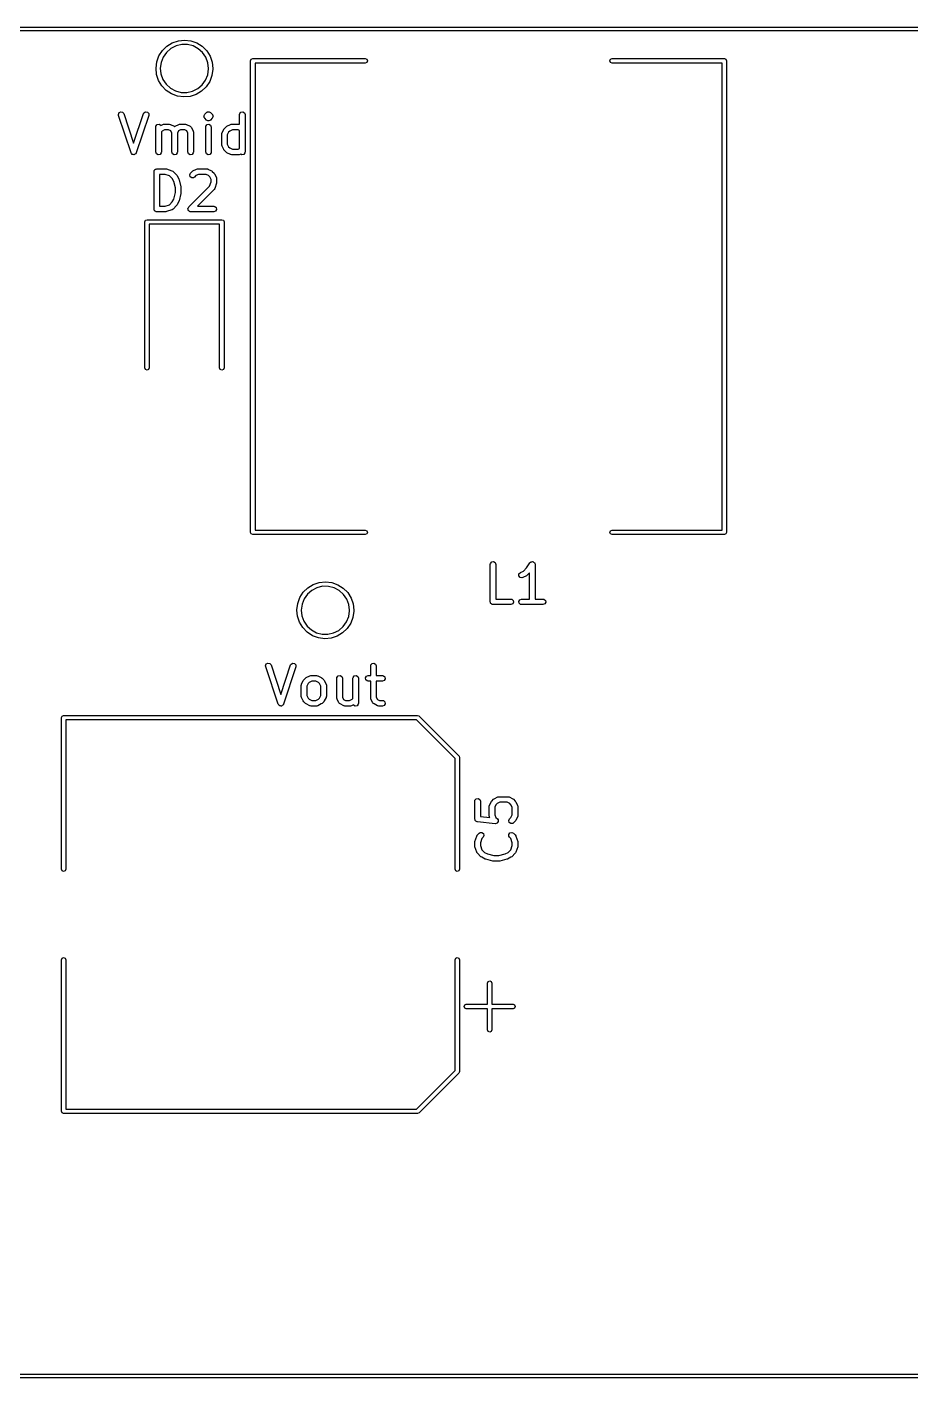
# Model space of a CAD drawing. Extents: x 58.1 to 150, y -119.5 to -80.4.
# Drawn here: x 102.73 to 126.35, y -118.05 to -81.95 of the extents above; entities that cross this region are included whole.
import ezdxf

# ---------------------------------------------------------------- set-up
doc = ezdxf.new("R2010")
doc.units = 0
doc.layers.add('BLACK', color=7, linetype='CONTINUOUS')

msp = doc.modelspace()

# ---------------------------------------------------------------- linework, layer by layer
at = {"layer": 'BLACK', "linetype": 'CONTINUOUS'}
for p, q in [((60, -81.95), (149, -81.95)), ((149, -82.05), (60, -82.05)), ((106.771, -82.3157), (106.939, -82.298)), ((106.939, -82.298), (107.108, -82.3181)), ((106.253, -82.7201), (106.345, -82.5777)), ((106.345, -82.5777), (106.466, -82.4591)), ((106.455, -82.6266), (106.366, -82.7533)), ((106.572, -82.5248), (106.455, -82.6266)), ((106.466, -82.4591), (106.61, -82.3703)), ((106.709, -82.4537), (106.572, -82.5248)), ((106.61, -82.3703), (106.771, -82.3157)), ((106.86, -82.4176), (106.709, -82.4537)), ((107.015, -82.4184), (106.86, -82.4176)), ((107.165, -82.4561), (107.015, -82.4184)), ((107.108, -82.3181), (107.267, -82.3749)), ((107.302, -82.5286), (107.165, -82.4561)), ((107.267, -82.3749), (107.41, -82.4657)), ((107.418, -82.6317), (107.302, -82.5286)), ((107.41, -82.4657), (107.53, -82.5859)), ((107.505, -82.7593), (107.418, -82.6317)), ((107.53, -82.5859), (107.619, -82.7296)), ((106.174, -83.0474), (106.195, -82.8793)), ((106.195, -82.8793), (106.253, -82.7201)), ((106.31, -82.8977), (106.289, -83.0512)), ((106.366, -82.7533), (106.31, -82.8977)), ((107.56, -82.9042), (107.505, -82.7593)), ((107.579, -83.058), (107.56, -82.9042)), ((107.619, -82.7296), (107.675, -82.8896)), ((107.675, -82.8896), (107.694, -83.058)), ((108.702, -82.854), (108.72, -82.8116)), ((108.702, -95.454), (108.702, -82.854)), ((108.72, -82.8116), (108.762, -82.794)), ((108.762, -82.794), (111.762, -82.794)), ((111.762, -82.914), (108.822, -82.914)), ((108.822, -82.914), (108.822, -95.394)), ((111.762, -82.794), (111.804, -82.8116)), ((111.804, -82.8964), (111.762, -82.914)), ((111.804, -82.8116), (111.822, -82.854)), ((111.822, -82.854), (111.804, -82.8964)), ((118.302, -82.854), (118.32, -82.8116)), ((118.32, -82.8964), (118.302, -82.854)), ((118.32, -82.8116), (118.362, -82.794)), ((118.362, -82.914), (118.32, -82.8964)), ((118.362, -82.794), (121.362, -82.794)), ((121.302, -82.914), (118.362, -82.914)), ((121.302, -95.394), (121.302, -82.914)), ((121.362, -82.794), (121.404, -82.8116)), ((121.404, -82.8116), (121.422, -82.854)), ((121.422, -82.854), (121.422, -95.454)), ((106.174, -83.0512), (106.174, -83.0474)), ((106.191, -83.216), (106.174, -83.0512)), ((106.244, -83.3768), (106.191, -83.216)), ((106.332, -83.5217), (106.244, -83.3768)), ((106.289, -83.0512), (106.306, -83.2052)), ((106.306, -83.2052), (106.36, -83.3507)), ((106.36, -83.3507), (106.446, -83.4793)), ((107.409, -83.4944), (107.499, -83.3686)), ((107.499, -83.3686), (107.557, -83.2249)), ((107.557, -83.2249), (107.579, -83.0715)), ((107.579, -83.0715), (107.579, -83.058)), ((107.67, -83.247), (107.61, -83.4054)), ((107.694, -83.0792), (107.67, -83.247)), ((107.694, -83.058), (107.694, -83.0792)), ((106.45, -83.6436), (106.332, -83.5217)), ((106.446, -83.4793), (106.561, -83.5835)), ((106.591, -83.7364), (106.45, -83.6436)), ((106.561, -83.5835), (106.697, -83.6574)), ((106.75, -83.7954), (106.591, -83.7364)), ((106.697, -83.6574), (106.847, -83.6967)), ((106.847, -83.6967), (107.001, -83.6992)), ((107.001, -83.6992), (107.152, -83.6646)), ((107.248, -83.7501), (107.087, -83.8025)), ((107.152, -83.6646), (107.291, -83.595)), ((107.393, -83.6634), (107.248, -83.7501)), ((107.291, -83.595), (107.409, -83.4944)), ((107.516, -83.5465), (107.393, -83.6634)), ((107.61, -83.4054), (107.516, -83.5465)), ((106.918, -83.8178), (106.75, -83.7954)), ((107.087, -83.8025), (106.918, -83.8178)), ((105.169, -84.2863), (105.187, -84.2386)), ((105.172, -84.3121), (105.169, -84.2863)), ((105.506, -85.3121), (105.172, -84.3121)), ((105.187, -84.2386), (105.233, -84.2142)), ((105.233, -84.2142), (105.283, -84.2245)), ((105.283, -84.2245), (105.315, -84.2647)), ((105.315, -84.2647), (105.577, -85.0512)), ((105.577, -85.0512), (105.839, -84.2647)), ((105.981, -84.3121), (105.648, -85.3121)), ((105.839, -84.2647), (105.851, -84.2418)), ((105.851, -84.2418), (105.895, -84.2149)), ((105.895, -84.2149), (105.946, -84.2224)), ((105.946, -84.2224), (105.98, -84.2608)), ((105.98, -84.2608), (105.981, -84.3121)), ((107.455, -84.3295), (107.457, -84.3233)), ((107.46, -84.3483), (107.455, -84.3295)), ((107.457, -84.3166), (107.468, -84.3006)), ((107.457, -84.3233), (107.457, -84.3166)), ((107.461, -84.3677), (107.46, -84.3483)), ((107.467, -84.3758), (107.461, -84.3677)), ((107.468, -84.379), (107.467, -84.3758)), ((107.468, -84.3006), (107.476, -84.283)), ((107.471, -84.3809), (107.468, -84.379)), ((107.476, -84.389), (107.471, -84.3809)), ((107.476, -84.283), (107.524, -84.2353)), ((107.524, -84.4367), (107.476, -84.389)), ((107.524, -84.2353), (107.532, -84.2297)), ((107.541, -84.4449), (107.524, -84.4367)), ((107.532, -84.2297), (107.534, -84.2269)), ((107.534, -84.2269), (107.537, -84.2261)), ((107.537, -84.226), (107.539, -84.2234)), ((107.537, -84.2261), (107.537, -84.226)), ((107.539, -84.2234), (107.541, -84.2231)), ((107.541, -84.2231), (107.545, -84.2204)), ((107.557, -84.4561), (107.541, -84.4449)), ((107.545, -84.2204), (107.565, -84.2187)), ((107.561, -84.4558), (107.557, -84.4561)), ((107.564, -84.4575), (107.561, -84.4558)), ((107.567, -84.4569), (107.564, -84.4575)), ((107.565, -84.2187), (107.583, -84.2137)), ((107.57, -84.4583), (107.567, -84.4569)), ((107.589, -84.4533), (107.57, -84.4583)), ((107.583, -84.2137), (107.587, -84.2151)), ((107.587, -84.2151), (107.59, -84.2145)), ((107.609, -84.4516), (107.589, -84.4533)), ((107.59, -84.2145), (107.593, -84.2162)), ((107.593, -84.2162), (107.596, -84.2159)), ((107.596, -84.2159), (107.612, -84.2271)), ((107.612, -84.4489), (107.609, -84.4516)), ((107.612, -84.2271), (107.63, -84.2353)), ((107.614, -84.4486), (107.612, -84.4489)), ((107.616, -84.446), (107.614, -84.4486)), ((107.617, -84.4459), (107.616, -84.446)), ((107.62, -84.4451), (107.617, -84.4459)), ((107.622, -84.4423), (107.62, -84.4451)), ((107.63, -84.4367), (107.622, -84.4423)), ((107.63, -84.2353), (107.678, -84.283)), ((107.678, -84.389), (107.63, -84.4367)), ((107.678, -84.283), (107.683, -84.2911)), ((107.686, -84.3714), (107.678, -84.389)), ((107.683, -84.2911), (107.686, -84.293)), ((107.686, -84.293), (107.687, -84.2962)), ((107.697, -84.3554), (107.686, -84.3714)), ((107.687, -84.2962), (107.692, -84.3043)), ((107.692, -84.3043), (107.694, -84.3237)), ((107.694, -84.3237), (107.699, -84.3425)), ((107.699, -84.3425), (107.696, -84.3487)), ((107.696, -84.3487), (107.697, -84.3554)), ((108.407, -84.2884), (108.411, -84.2627)), ((108.407, -84.5503), (108.407, -84.2884)), ((108.411, -84.2627), (108.444, -84.2234)), ((108.444, -84.2234), (108.495, -84.2145)), ((108.495, -84.2145), (108.539, -84.2402)), ((108.539, -84.2402), (108.557, -84.2884)), ((108.557, -84.2884), (108.557, -85.2884)), ((106.169, -84.6217), (106.173, -84.5961)), ((106.169, -85.2884), (106.169, -84.6217)), ((106.173, -84.5961), (106.206, -84.5568)), ((106.206, -84.5568), (106.257, -84.5479)), ((106.257, -84.5479), (106.301, -84.5735)), ((106.301, -84.5735), (106.303, -84.5795)), ((106.303, -84.5795), (106.353, -84.5546)), ((106.336, -84.731), (106.319, -84.748)), ((106.319, -84.748), (106.319, -85.2884)), ((106.404, -84.6967), (106.336, -84.731)), ((106.353, -84.5546), (106.378, -84.5472)), ((106.378, -84.5472), (106.382, -84.5482)), ((106.382, -84.5482), (106.386, -84.5467)), ((106.386, -84.5467), (106.529, -84.5467)), ((106.512, -84.6967), (106.404, -84.6967)), ((106.569, -84.7252), (106.512, -84.6967)), ((106.529, -84.5467), (106.555, -84.5512)), ((106.555, -84.5512), (106.558, -84.5541)), ((106.558, -84.5541), (106.563, -84.5546)), ((106.563, -84.5546), (106.658, -84.6023)), ((106.597, -84.7823), (106.569, -84.7252)), ((106.597, -85.2884), (106.597, -84.7823)), ((106.658, -84.6023), (106.672, -84.613)), ((106.672, -84.613), (106.678, -84.6104)), ((106.678, -84.6104), (106.686, -84.6023)), ((106.686, -84.6023), (106.781, -84.5546)), ((106.776, -84.7252), (106.747, -84.7823)), ((106.747, -84.7823), (106.747, -85.2884)), ((106.833, -84.6967), (106.776, -84.7252)), ((106.781, -84.5546), (106.806, -84.5472)), ((106.806, -84.5472), (106.811, -84.5482)), ((106.811, -84.5482), (106.815, -84.5467)), ((106.815, -84.5467), (106.958, -84.5467)), ((106.94, -84.6967), (106.833, -84.6967)), ((106.997, -84.7252), (106.94, -84.6967)), ((106.958, -84.5467), (106.983, -84.5512)), ((106.983, -84.5512), (106.987, -84.5541)), ((106.987, -84.5541), (106.991, -84.5546)), ((106.991, -84.5546), (107.087, -84.6023)), ((107.026, -84.7823), (106.997, -84.7252)), ((107.026, -85.2884), (107.026, -84.7823)), ((107.087, -84.6023), (107.108, -84.6178)), ((107.108, -84.6178), (107.112, -84.6281)), ((107.112, -84.6281), (107.12, -84.6358)), ((107.12, -84.6358), (107.168, -84.731)), ((107.168, -84.731), (107.175, -84.756)), ((107.175, -84.756), (107.174, -84.7604)), ((107.174, -84.7604), (107.176, -84.7646)), ((107.176, -84.7646), (107.176, -85.2884)), ((107.502, -84.6217), (107.506, -84.5961)), ((107.502, -85.2884), (107.502, -84.6217)), ((107.506, -84.5961), (107.539, -84.5568)), ((107.539, -84.5568), (107.59, -84.5479)), ((107.59, -84.5479), (107.634, -84.5735)), ((107.634, -84.5735), (107.652, -84.6217)), ((107.652, -84.6217), (107.652, -85.2884)), ((107.93, -84.8122), (107.935, -84.7865)), ((107.93, -85.0979), (107.93, -84.8122)), ((107.935, -84.7865), (107.938, -84.7831)), ((107.938, -84.7786), (107.986, -84.6834)), ((107.938, -84.7831), (107.938, -84.7786)), ((107.986, -84.6834), (107.999, -84.6654)), ((107.999, -84.6654), (108, -84.6639)), ((108, -84.6639), (108.048, -84.6163)), ((108.048, -84.6163), (108.066, -84.6034)), ((108.066, -84.6034), (108.067, -84.6023)), ((108.067, -84.6023), (108.162, -84.5546)), ((108.115, -84.7614), (108.08, -84.8299)), ((108.08, -84.8299), (108.08, -85.0802)), ((108.145, -84.731), (108.115, -84.7614)), ((108.214, -84.6967), (108.145, -84.731)), ((108.162, -84.5546), (108.187, -84.5472)), ((108.187, -84.5472), (108.192, -84.5482)), ((108.192, -84.5482), (108.196, -84.5467)), ((108.196, -84.5467), (108.386, -84.5467)), ((108.369, -84.6967), (108.214, -84.6967)), ((108.407, -84.7157), (108.369, -84.6967)), ((108.386, -84.5467), (108.407, -84.5503)), ((108.407, -85.1944), (108.407, -84.7157)), ((107.932, -85.1021), (107.93, -85.0979)), ((107.931, -85.1065), (107.932, -85.1021)), ((107.938, -85.1314), (107.931, -85.1065)), ((107.986, -85.2267), (107.938, -85.1314)), ((108.08, -85.0802), (108.115, -85.1487)), ((108.115, -85.1487), (108.145, -85.1791)), ((108.145, -85.1791), (108.214, -85.2134)), ((108.369, -85.2134), (108.407, -85.1944)), ((105.507, -85.3138), (105.506, -85.3121)), ((105.507, -85.3159), (105.507, -85.3138)), ((105.523, -85.3337), (105.507, -85.3159)), ((105.538, -85.3523), (105.523, -85.3337)), ((105.54, -85.3527), (105.538, -85.3523)), ((105.541, -85.3543), (105.54, -85.3527)), ((105.565, -85.3578), (105.541, -85.3543)), ((105.588, -85.3626), (105.565, -85.3578)), ((105.59, -85.3615), (105.588, -85.3626)), ((105.592, -85.3619), (105.59, -85.3615)), ((105.612, -85.3494), (105.592, -85.3619)), ((105.633, -85.3381), (105.612, -85.3494)), ((105.634, -85.3361), (105.633, -85.3381)), ((105.636, -85.335), (105.634, -85.3361)), ((105.648, -85.3121), (105.636, -85.335)), ((106.186, -85.3366), (106.169, -85.2884)), ((106.23, -85.3622), (106.186, -85.3366)), ((106.281, -85.3533), (106.23, -85.3622)), ((106.314, -85.314), (106.281, -85.3533)), ((106.319, -85.2884), (106.314, -85.314)), ((106.615, -85.3366), (106.597, -85.2884)), ((106.659, -85.3622), (106.615, -85.3366)), ((106.71, -85.3533), (106.659, -85.3622)), ((106.743, -85.314), (106.71, -85.3533)), ((106.747, -85.2884), (106.743, -85.314)), ((107.043, -85.3366), (107.026, -85.2884)), ((107.088, -85.3622), (107.043, -85.3366)), ((107.138, -85.3533), (107.088, -85.3622)), ((107.171, -85.314), (107.138, -85.3533)), ((107.176, -85.2884), (107.171, -85.314)), ((107.519, -85.3366), (107.502, -85.2884)), ((107.564, -85.3622), (107.519, -85.3366)), ((107.614, -85.3533), (107.564, -85.3622)), ((107.647, -85.314), (107.614, -85.3533)), ((107.652, -85.2884), (107.647, -85.314)), ((107.987, -85.2278), (107.986, -85.2267)), ((108, -85.2462), (107.987, -85.2278)), ((108.048, -85.2938), (108, -85.2462)), ((108.049, -85.2945), (108.048, -85.2938)), ((108.067, -85.3078), (108.049, -85.2945)), ((108.162, -85.3555), (108.067, -85.3078)), ((108.167, -85.356), (108.162, -85.3555)), ((108.17, -85.3589), (108.167, -85.356)), ((108.196, -85.3634), (108.17, -85.3589)), ((108.386, -85.3634), (108.196, -85.3634)), ((108.214, -85.2134), (108.369, -85.2134)), ((108.391, -85.3618), (108.386, -85.3634)), ((108.395, -85.3629), (108.391, -85.3618)), ((108.42, -85.3555), (108.395, -85.3629)), ((108.44, -85.3456), (108.42, -85.3555)), ((108.469, -85.3622), (108.44, -85.3456)), ((108.519, -85.3533), (108.469, -85.3622)), ((108.552, -85.314), (108.519, -85.3533)), ((108.557, -85.2884), (108.552, -85.314)), ((106.121, -85.8124), (106.123, -85.8026)), ((106.121, -86.8124), (106.121, -85.8124)), ((106.122, -85.7994), (106.124, -85.7965)), ((106.123, -85.8026), (106.122, -85.7994)), ((106.124, -85.7965), (106.125, -85.7867)), ((106.125, -85.7867), (106.138, -85.7718)), ((106.138, -85.7718), (106.148, -85.7549)), ((106.148, -85.7549), (106.154, -85.7526)), ((106.154, -85.7526), (106.158, -85.7474)), ((106.158, -85.7474), (106.178, -85.744)), ((106.178, -85.744), (106.196, -85.7374)), ((106.196, -85.7374), (106.434, -85.7374)), ((106.271, -85.8874), (106.271, -86.7374)), ((106.422, -85.8874), (106.271, -85.8874)), ((106.536, -85.9256), (106.422, -85.8874)), ((106.434, -85.7374), (106.456, -85.7413)), ((106.456, -85.7413), (106.458, -85.7412)), ((106.458, -85.7412), (106.601, -85.7888)), ((106.601, -85.7888), (106.623, -85.8013)), ((106.623, -85.8013), (106.626, -85.8051)), ((106.626, -85.8051), (106.63, -85.807)), ((106.63, -85.807), (106.725, -85.9022)), ((106.725, -85.9022), (106.738, -85.9206)), ((107.074, -85.9011), (107.095, -85.8546)), ((107.087, -85.9506), (107.074, -85.9011)), ((107.095, -85.8546), (107.143, -85.807)), ((107.143, -85.807), (107.161, -85.7941)), ((107.161, -85.7941), (107.162, -85.7929)), ((107.162, -85.7929), (107.258, -85.7453)), ((107.309, -85.8874), (107.24, -85.9216)), ((107.258, -85.7453), (107.283, -85.7379)), ((107.283, -85.7379), (107.287, -85.7389)), ((107.287, -85.7389), (107.291, -85.7374)), ((107.291, -85.7374), (107.529, -85.7374)), ((107.512, -85.8874), (107.309, -85.8874)), ((107.58, -85.9216), (107.512, -85.8874)), ((107.529, -85.7374), (107.555, -85.7419)), ((107.555, -85.7419), (107.558, -85.7448)), ((107.558, -85.7448), (107.563, -85.7453)), ((107.563, -85.7453), (107.658, -85.7929)), ((107.658, -85.7929), (107.676, -85.8063)), ((107.676, -85.8063), (107.678, -85.807)), ((107.678, -85.807), (107.725, -85.8546)), ((107.725, -85.8546), (107.738, -85.873)), ((107.738, -85.873), (107.739, -85.8741)), ((107.739, -85.8741), (107.787, -85.9693)), ((106.61, -85.9997), (106.536, -85.9256)), ((106.649, -86.0767), (106.61, -85.9997)), ((106.692, -86.2502), (106.649, -86.0767)), ((106.692, -86.3746), (106.692, -86.2502)), ((106.738, -85.9206), (106.739, -85.9217)), ((106.739, -85.9217), (106.787, -86.0169)), ((106.787, -86.0169), (106.79, -86.0293)), ((106.79, -86.0293), (106.792, -86.0323)), ((106.792, -86.0323), (106.84, -86.2228)), ((106.84, -86.2228), (106.841, -86.2377)), ((106.841, -86.2377), (106.842, -86.241)), ((106.842, -86.241), (106.842, -86.3838)), ((107.048, -86.7593), (107.607, -86.2004)), ((107.129, -85.9801), (107.087, -85.9506)), ((107.18, -85.9756), (107.129, -85.9801)), ((107.201, -85.9607), (107.18, -85.9756)), ((107.24, -85.9216), (107.201, -85.9607)), ((107.61, -85.952), (107.58, -85.9216)), ((107.607, -86.2004), (107.645, -86.0859)), ((107.645, -86.0206), (107.61, -85.952)), ((107.645, -86.0859), (107.645, -86.0206)), ((107.743, -86.2647), (107.731, -86.2876)), ((107.791, -86.1218), (107.743, -86.2647)), ((107.787, -85.9693), (107.794, -85.9943)), ((107.795, -86.0981), (107.791, -86.1202)), ((107.791, -86.1202), (107.791, -86.1218)), ((107.794, -85.9943), (107.793, -85.9986)), ((107.793, -85.9986), (107.795, -86.0029)), ((107.795, -86.0029), (107.795, -86.0981)), ((106.536, -86.6992), (106.61, -86.6251)), ((106.61, -86.6251), (106.649, -86.5481)), ((106.649, -86.5481), (106.692, -86.3746)), ((106.787, -86.6078), (106.739, -86.7031)), ((106.792, -86.5925), (106.787, -86.6043)), ((106.787, -86.6043), (106.787, -86.6078)), ((106.84, -86.402), (106.792, -86.5925)), ((106.842, -86.3838), (106.84, -86.3986)), ((106.84, -86.3986), (106.84, -86.402)), ((107.725, -86.294), (107.282, -86.7374)), ((107.727, -86.2899), (107.725, -86.294)), ((107.731, -86.2876), (107.727, -86.2899)), ((106.128, -86.8307), (106.121, -86.8124)), ((106.131, -86.8499), (106.128, -86.8307)), ((106.136, -86.8542), (106.131, -86.8499)), ((106.138, -86.8606), (106.136, -86.8542)), ((106.155, -86.8703), (106.138, -86.8606)), ((106.17, -86.8829), (106.155, -86.8703)), ((106.18, -86.8846), (106.17, -86.8829)), ((106.183, -86.8862), (106.18, -86.8846)), ((106.186, -86.8857), (106.183, -86.8862)), ((106.196, -86.8874), (106.186, -86.8857)), ((106.434, -86.8874), (106.196, -86.8874)), ((106.271, -86.7374), (106.422, -86.7374)), ((106.422, -86.7374), (106.536, -86.6992)), ((106.436, -86.8868), (106.434, -86.8874)), ((106.458, -86.8835), (106.436, -86.8868)), ((106.601, -86.8359), (106.458, -86.8835)), ((106.604, -86.8331), (106.601, -86.8359)), ((106.609, -86.8327), (106.604, -86.8331)), ((106.63, -86.8178), (106.609, -86.8327)), ((106.725, -86.7226), (106.63, -86.8178)), ((106.726, -86.7211), (106.725, -86.7226)), ((106.739, -86.7031), (106.726, -86.7211)), ((107.026, -86.8058), (107.027, -86.8027)), ((107.032, -86.8276), (107.026, -86.8058)), ((107.027, -86.7994), (107.038, -86.7798)), ((107.027, -86.8027), (107.027, -86.7994)), ((107.036, -86.8499), (107.032, -86.8276)), ((107.038, -86.8521), (107.036, -86.8499)), ((107.038, -86.7798), (107.048, -86.7593)), ((107.039, -86.8554), (107.038, -86.8521)), ((107.058, -86.8683), (107.039, -86.8554)), ((107.075, -86.8829), (107.058, -86.8683)), ((107.08, -86.8837), (107.075, -86.8829)), ((107.081, -86.8848), (107.08, -86.8837)), ((107.085, -86.8845), (107.081, -86.8848)), ((107.101, -86.8874), (107.085, -86.8845)), ((107.72, -86.8874), (107.101, -86.8874)), ((107.282, -86.7374), (107.72, -86.7374)), ((107.72, -86.7374), (107.745, -86.7419)), ((107.768, -86.8698), (107.72, -86.8874)), ((107.745, -86.7419), (107.785, -86.7749)), ((107.794, -86.8254), (107.768, -86.8698)), ((107.785, -86.7749), (107.794, -86.8254)), ((105.874, -87.158), (105.892, -87.1156)), ((105.874, -91.058), (105.874, -87.158)), ((105.892, -87.1156), (105.934, -87.098)), ((105.934, -87.098), (107.934, -87.098)), ((107.874, -87.218), (105.994, -87.218)), ((105.994, -87.218), (105.994, -91.058)), ((107.874, -91.058), (107.874, -87.218)), ((107.934, -87.098), (107.976, -87.1156)), ((107.976, -87.1156), (107.994, -87.158)), ((107.994, -87.158), (107.994, -91.058)), ((105.892, -91.1004), (105.874, -91.058)), ((105.934, -91.118), (105.892, -91.1004)), ((105.976, -91.1004), (105.934, -91.118)), ((105.994, -91.058), (105.976, -91.1004)), ((107.892, -91.1004), (107.874, -91.058)), ((107.934, -91.118), (107.892, -91.1004)), ((107.976, -91.1004), (107.934, -91.118)), ((107.994, -91.058), (107.976, -91.1004)), ((108.72, -95.4964), (108.702, -95.454)), ((108.762, -95.514), (108.72, -95.4964)), ((111.762, -95.514), (108.762, -95.514)), ((108.822, -95.394), (111.762, -95.394)), ((111.762, -95.394), (111.804, -95.4116)), ((111.804, -95.4964), (111.762, -95.514)), ((111.804, -95.4116), (111.822, -95.454)), ((111.822, -95.454), (111.804, -95.4964)), ((118.302, -95.454), (118.32, -95.4116)), ((118.32, -95.4964), (118.302, -95.454)), ((118.32, -95.4116), (118.362, -95.394)), ((118.362, -95.514), (118.32, -95.4964)), ((118.362, -95.394), (121.302, -95.394)), ((121.362, -95.514), (118.362, -95.514)), ((121.404, -95.4964), (121.362, -95.514)), ((121.422, -95.454), (121.404, -95.4964)), ((115.106, -96.31), (115.111, -96.2843)), ((115.106, -97.31), (115.106, -96.31)), ((115.111, -96.2843), (115.144, -96.245)), ((115.144, -96.245), (115.194, -96.2361)), ((115.194, -96.2361), (115.239, -96.2618)), ((115.239, -96.2618), (115.256, -96.31)), ((115.256, -96.31), (115.256, -97.235)), ((116.075, -96.4051), (116.166, -96.2684)), ((116.166, -96.2684), (116.184, -96.2495)), ((116.184, -96.2495), (116.188, -96.2483)), ((116.188, -96.2483), (116.191, -96.245)), ((116.191, -96.245), (116.213, -96.2413)), ((116.213, -96.2413), (116.234, -96.2351)), ((116.234, -96.2351), (116.238, -96.2369)), ((116.238, -96.2369), (116.242, -96.2361)), ((116.242, -96.2361), (116.261, -96.247)), ((116.261, -96.247), (116.281, -96.2558)), ((116.281, -96.2558), (116.282, -96.2596)), ((116.282, -96.2596), (116.286, -96.2618)), ((116.286, -96.2618), (116.294, -96.2822)), ((116.294, -96.2822), (116.303, -96.3017)), ((116.303, -96.3017), (116.302, -96.3059)), ((116.302, -96.3059), (116.304, -96.31)), ((116.304, -96.31), (116.304, -97.235)), ((115.871, -96.6171), (115.874, -96.5659)), ((115.902, -96.6583), (115.871, -96.6171)), ((115.874, -96.5659), (115.91, -96.5286)), ((115.952, -96.6702), (115.902, -96.6583)), ((115.91, -96.5286), (115.994, -96.4864)), ((115.977, -96.6628), (115.952, -96.6702)), ((116.072, -96.6152), (115.977, -96.6628)), ((115.994, -96.4864), (116.075, -96.4051)), ((116.073, -96.614), (116.072, -96.6152)), ((116.091, -96.6011), (116.073, -96.614)), ((116.154, -96.5387), (116.091, -96.6011)), ((116.154, -97.235), (116.154, -96.5387)), ((110.019, -97.1981), (110.111, -97.0557)), ((110.111, -97.0557), (110.232, -96.9371)), ((110.221, -97.1046), (110.132, -97.2313)), ((110.338, -97.0028), (110.221, -97.1046)), ((110.232, -96.9371), (110.376, -96.8483)), ((110.475, -96.9317), (110.338, -97.0028)), ((110.376, -96.8483), (110.537, -96.7937)), ((110.626, -96.8956), (110.475, -96.9317)), ((110.537, -96.7937), (110.705, -96.776)), ((110.781, -96.8964), (110.626, -96.8956)), ((110.705, -96.776), (110.874, -96.7961)), ((110.931, -96.9341), (110.781, -96.8964)), ((110.874, -96.7961), (111.033, -96.8529)), ((111.068, -97.0066), (110.931, -96.9341)), ((111.033, -96.8529), (111.176, -96.9437)), ((111.184, -97.1097), (111.068, -97.0066)), ((111.176, -96.9437), (111.296, -97.0639)), ((111.296, -97.0639), (111.385, -97.2076)), ((109.94, -97.5254), (109.961, -97.3573)), ((109.961, -97.3573), (110.019, -97.1981)), ((110.076, -97.3757), (110.055, -97.5292)), ((110.132, -97.2313), (110.076, -97.3757)), ((111.271, -97.2373), (111.184, -97.1097)), ((111.326, -97.3822), (111.271, -97.2373)), ((111.345, -97.536), (111.326, -97.3822)), ((111.385, -97.2076), (111.441, -97.3676)), ((111.441, -97.3676), (111.46, -97.536)), ((115.113, -97.3283), (115.106, -97.31)), ((115.116, -97.3475), (115.113, -97.3283)), ((115.121, -97.3518), (115.116, -97.3475)), ((115.124, -97.3582), (115.121, -97.3518)), ((115.141, -97.3679), (115.124, -97.3582)), ((115.155, -97.3805), (115.141, -97.3679)), ((115.165, -97.3822), (115.155, -97.3805)), ((115.168, -97.3838), (115.165, -97.3822)), ((115.171, -97.3833), (115.168, -97.3838)), ((115.181, -97.385), (115.171, -97.3833)), ((115.657, -97.385), (115.181, -97.385)), ((115.256, -97.235), (115.657, -97.235)), ((115.657, -97.235), (115.683, -97.2395)), ((115.706, -97.3674), (115.657, -97.385)), ((115.683, -97.2395), (115.722, -97.2725)), ((115.731, -97.323), (115.706, -97.3674)), ((115.722, -97.2725), (115.731, -97.323)), ((115.869, -97.297), (115.895, -97.2525)), ((115.878, -97.3475), (115.869, -97.297)), ((115.917, -97.3805), (115.878, -97.3475)), ((115.895, -97.2525), (115.943, -97.235)), ((115.943, -97.385), (115.917, -97.3805)), ((115.943, -97.235), (116.154, -97.235)), ((116.514, -97.385), (115.943, -97.385)), ((116.304, -97.235), (116.514, -97.235)), ((116.514, -97.235), (116.54, -97.2395)), ((116.563, -97.3674), (116.514, -97.385)), ((116.54, -97.2395), (116.579, -97.2725)), ((116.588, -97.323), (116.563, -97.3674)), ((116.579, -97.2725), (116.588, -97.323)), ((109.94, -97.5292), (109.94, -97.5254)), ((109.957, -97.694), (109.94, -97.5292)), ((110.01, -97.8548), (109.957, -97.694)), ((110.055, -97.5292), (110.072, -97.6832)), ((110.072, -97.6832), (110.126, -97.8287)), ((110.126, -97.8287), (110.212, -97.9573)), ((111.265, -97.8466), (111.323, -97.7029)), ((111.323, -97.7029), (111.345, -97.5495)), ((111.345, -97.5495), (111.345, -97.536)), ((111.436, -97.725), (111.376, -97.8834)), ((111.46, -97.5572), (111.436, -97.725)), ((111.46, -97.536), (111.46, -97.5572)), ((110.098, -97.9997), (110.01, -97.8548)), ((110.216, -98.1216), (110.098, -97.9997)), ((110.212, -97.9573), (110.327, -98.0615)), ((110.357, -98.2144), (110.216, -98.1216)), ((110.327, -98.0615), (110.463, -98.1354)), ((110.463, -98.1354), (110.613, -98.1747)), ((110.613, -98.1747), (110.767, -98.1772)), ((110.767, -98.1772), (110.918, -98.1426)), ((110.918, -98.1426), (111.057, -98.073)), ((111.159, -98.1414), (111.014, -98.2281)), ((111.057, -98.073), (111.175, -97.9724)), ((111.282, -98.0245), (111.159, -98.1414)), ((111.175, -97.9724), (111.265, -97.8466)), ((111.376, -97.8834), (111.282, -98.0245)), ((110.516, -98.2734), (110.357, -98.2144)), ((110.684, -98.2958), (110.516, -98.2734)), ((110.853, -98.2805), (110.684, -98.2958)), ((111.014, -98.2281), (110.853, -98.2805)), ((109.101, -99.0183), (109.12, -98.9706)), ((109.105, -99.0441), (109.101, -99.0183)), ((109.438, -100.044), (109.105, -99.0441)), ((109.12, -98.9706), (109.165, -98.9462)), ((109.165, -98.9462), (109.215, -98.9565)), ((109.215, -98.9565), (109.247, -98.9967)), ((109.247, -98.9967), (109.51, -99.7832)), ((109.51, -99.7832), (109.772, -98.9967)), ((109.914, -99.0441), (109.581, -100.044)), ((109.772, -98.9967), (109.784, -98.9738)), ((109.784, -98.9738), (109.828, -98.9469)), ((109.828, -98.9469), (109.879, -98.9544)), ((109.879, -98.9544), (109.913, -98.9928)), ((109.913, -98.9928), (109.914, -99.0441)), ((111.911, -99.0204), (111.915, -98.9947)), ((111.911, -99.2787), (111.911, -99.0204)), ((111.915, -98.9947), (111.948, -98.9554)), ((111.948, -98.9554), (111.999, -98.9465)), ((111.999, -98.9465), (112.043, -98.9722)), ((112.043, -98.9722), (112.061, -99.0204)), ((112.061, -99.0204), (112.061, -99.2787)), ((110.054, -99.5442), (110.058, -99.5185)), ((110.054, -99.8299), (110.054, -99.5442)), ((110.058, -99.5185), (110.061, -99.5151)), ((110.061, -99.5106), (110.109, -99.4154)), ((110.061, -99.5151), (110.061, -99.5106)), ((110.109, -99.4154), (110.122, -99.3974)), ((110.122, -99.3974), (110.123, -99.3959)), ((110.123, -99.3959), (110.171, -99.3483)), ((110.171, -99.3483), (110.189, -99.3354)), ((110.189, -99.3354), (110.19, -99.3343)), ((110.19, -99.3343), (110.286, -99.2866)), ((110.238, -99.4934), (110.204, -99.5619)), ((110.204, -99.5619), (110.204, -99.8122)), ((110.268, -99.463), (110.238, -99.4934)), ((110.337, -99.4287), (110.268, -99.463)), ((110.286, -99.2866), (110.31, -99.2792)), ((110.31, -99.2792), (110.315, -99.2802)), ((110.315, -99.2802), (110.319, -99.2787)), ((110.319, -99.2787), (110.462, -99.2787)), ((110.444, -99.4287), (110.337, -99.4287)), ((110.513, -99.463), (110.444, -99.4287)), ((110.462, -99.2787), (110.488, -99.2832)), ((110.488, -99.2832), (110.491, -99.2861)), ((110.491, -99.2861), (110.495, -99.2866)), ((110.495, -99.2866), (110.591, -99.3343)), ((110.543, -99.4934), (110.513, -99.463)), ((110.577, -99.5619), (110.543, -99.4934)), ((110.577, -99.8122), (110.577, -99.5619)), ((110.591, -99.3343), (110.609, -99.3476)), ((110.609, -99.3476), (110.61, -99.3483)), ((110.61, -99.3483), (110.658, -99.3959)), ((110.658, -99.3959), (110.671, -99.4143)), ((110.671, -99.4143), (110.672, -99.4154)), ((110.672, -99.4154), (110.719, -99.5106)), ((110.719, -99.5106), (110.727, -99.5356)), ((110.727, -99.5356), (110.726, -99.54)), ((110.726, -99.54), (110.727, -99.5442)), ((110.727, -99.5442), (110.727, -99.8299)), ((111.006, -99.3537), (111.01, -99.3281)), ((111.006, -99.8775), (111.006, -99.3537)), ((111.01, -99.3281), (111.043, -99.2888)), ((111.043, -99.2888), (111.094, -99.2799)), ((111.094, -99.2799), (111.138, -99.3055)), ((111.138, -99.3055), (111.156, -99.3537)), ((111.156, -99.3537), (111.156, -99.8598)), ((111.435, -99.3537), (111.439, -99.3281)), ((111.435, -99.8941), (111.435, -99.3537)), ((111.439, -99.3281), (111.472, -99.2888)), ((111.472, -99.2888), (111.523, -99.2799)), ((111.523, -99.2799), (111.567, -99.3055)), ((111.567, -99.3055), (111.585, -99.3537)), ((111.585, -99.3537), (111.585, -100.02)), ((111.769, -99.3407), (111.795, -99.2963)), ((111.778, -99.3912), (111.769, -99.3407)), ((111.817, -99.4242), (111.778, -99.3912)), ((111.795, -99.2963), (111.843, -99.2787)), ((111.843, -99.4287), (111.817, -99.4242)), ((111.843, -99.2787), (111.911, -99.2787)), ((111.911, -99.4287), (111.843, -99.4287)), ((111.911, -99.8775), (111.911, -99.4287)), ((112.061, -99.2787), (112.224, -99.2787)), ((112.224, -99.4287), (112.061, -99.4287)), ((112.061, -99.4287), (112.061, -99.8598)), ((112.224, -99.2787), (112.249, -99.2832)), ((112.272, -99.4112), (112.224, -99.4287)), ((112.249, -99.2832), (112.289, -99.3162)), ((112.298, -99.3667), (112.272, -99.4112)), ((112.289, -99.3162), (112.298, -99.3667)), ((110.055, -99.8341), (110.054, -99.8299)), ((110.054, -99.8385), (110.055, -99.8341)), ((110.061, -99.8634), (110.054, -99.8385)), ((110.109, -99.9587), (110.061, -99.8634)), ((110.11, -99.9598), (110.109, -99.9587)), ((110.123, -99.9782), (110.11, -99.9598)), ((110.171, -100.026), (110.123, -99.9782)), ((110.204, -99.8122), (110.238, -99.8807)), ((110.238, -99.8807), (110.268, -99.9111)), ((110.268, -99.9111), (110.337, -99.9454)), ((110.337, -99.9454), (110.444, -99.9454)), ((110.444, -99.9454), (110.513, -99.9111)), ((110.513, -99.9111), (110.543, -99.8807)), ((110.543, -99.8807), (110.577, -99.8122)), ((110.658, -99.9782), (110.61, -100.026)), ((110.672, -99.9587), (110.658, -99.9767)), ((110.658, -99.9767), (110.658, -99.9782)), ((110.719, -99.8634), (110.672, -99.9587)), ((110.72, -99.859), (110.719, -99.8634)), ((110.723, -99.8556), (110.72, -99.859)), ((110.727, -99.8299), (110.723, -99.8556)), ((111.007, -99.8817), (111.006, -99.8775)), ((111.006, -99.8861), (111.007, -99.8817)), ((111.014, -99.9111), (111.006, -99.8861)), ((111.061, -100.006), (111.014, -99.9111)), ((111.156, -99.8598), (111.184, -99.9169)), ((111.184, -99.9169), (111.242, -99.9454)), ((111.242, -99.9454), (111.349, -99.9454)), ((111.349, -99.9454), (111.417, -99.9111)), ((111.417, -99.9111), (111.435, -99.8941)), ((111.912, -99.8817), (111.911, -99.8775)), ((111.911, -99.8861), (111.912, -99.8817)), ((111.919, -99.9111), (111.911, -99.8861)), ((111.966, -100.006), (111.919, -99.9111)), ((112.061, -99.8598), (112.089, -99.9169)), ((112.089, -99.9169), (112.146, -99.9454)), ((112.146, -99.9454), (112.224, -99.9454)), ((112.224, -99.9454), (112.249, -99.9499)), ((112.249, -99.9499), (112.289, -99.9829)), ((112.289, -99.9829), (112.298, -100.033)), ((103.664, -100.362), (103.706, -100.344)), ((103.706, -100.344), (113.162, -100.344)), ((109.44, -100.046), (109.438, -100.044)), ((109.44, -100.048), (109.44, -100.046)), ((109.456, -100.066), (109.44, -100.048)), ((109.47, -100.084), (109.456, -100.066)), ((109.472, -100.085), (109.47, -100.084)), ((109.474, -100.086), (109.472, -100.085)), ((109.497, -100.09), (109.474, -100.086)), ((109.521, -100.095), (109.497, -100.09)), ((109.522, -100.094), (109.521, -100.095)), ((109.525, -100.094), (109.522, -100.094)), ((109.545, -100.081), (109.525, -100.094)), ((109.566, -100.07), (109.545, -100.081)), ((109.568, -100.067), (109.566, -100.068)), ((109.566, -100.068), (109.566, -100.07)), ((109.581, -100.044), (109.568, -100.067)), ((110.172, -100.026), (110.171, -100.026)), ((110.19, -100.04), (110.172, -100.026)), ((110.286, -100.087), (110.19, -100.04)), ((110.29, -100.088), (110.286, -100.087)), ((110.293, -100.091), (110.29, -100.088)), ((110.319, -100.095), (110.293, -100.091)), ((110.462, -100.095), (110.319, -100.095)), ((110.466, -100.094), (110.462, -100.095)), ((110.47, -100.095), (110.466, -100.094)), ((110.495, -100.087), (110.47, -100.095)), ((110.591, -100.04), (110.495, -100.087)), ((110.592, -100.039), (110.591, -100.04)), ((110.61, -100.026), (110.592, -100.039)), ((111.07, -100.014), (111.061, -100.006)), ((111.074, -100.024), (111.07, -100.014)), ((111.095, -100.04), (111.074, -100.024)), ((111.19, -100.087), (111.095, -100.04)), ((111.195, -100.088), (111.19, -100.087)), ((111.198, -100.091), (111.195, -100.088)), ((111.224, -100.095), (111.198, -100.091)), ((111.367, -100.095), (111.224, -100.095)), ((111.371, -100.094), (111.367, -100.095)), ((111.375, -100.095), (111.371, -100.094)), ((111.4, -100.087), (111.375, -100.095)), ((111.45, -100.063), (111.4, -100.087)), ((111.452, -100.069), (111.45, -100.063)), ((111.496, -100.094), (111.452, -100.069)), ((111.547, -100.085), (111.496, -100.094)), ((111.58, -100.046), (111.547, -100.085)), ((111.585, -100.02), (111.58, -100.046)), ((111.974, -100.014), (111.966, -100.006)), ((111.979, -100.024), (111.974, -100.014)), ((112, -100.04), (111.979, -100.024)), ((112.095, -100.087), (112, -100.04)), ((112.099, -100.088), (112.095, -100.087)), ((112.103, -100.091), (112.099, -100.088)), ((112.129, -100.095), (112.103, -100.091)), ((112.224, -100.095), (112.129, -100.095)), ((112.272, -100.078), (112.224, -100.095)), ((112.298, -100.033), (112.272, -100.078)), ((113.162, -100.344), (113.2, -100.36)), ((103.646, -100.404), (103.664, -100.362)), ((103.646, -104.454), (103.646, -100.404)), ((113.137, -100.464), (103.766, -100.464)), ((103.766, -100.464), (103.766, -104.454)), ((114.166, -101.493), (113.137, -100.464)), ((113.2, -100.36), (113.204, -100.362)), ((113.204, -100.362), (114.268, -101.426)), ((114.268, -101.426), (114.271, -101.432)), ((114.271, -101.432), (114.286, -101.468)), ((114.166, -104.454), (114.166, -101.493)), ((114.286, -101.468), (114.286, -104.454)), ((115.306, -102.525), (115.331, -102.518)), ((115.331, -102.518), (115.336, -102.519)), ((115.336, -102.519), (115.34, -102.517)), ((115.34, -102.517), (115.578, -102.517)), ((115.578, -102.517), (115.604, -102.522)), ((115.604, -102.522), (115.607, -102.525)), ((114.693, -102.64), (114.698, -102.614)), ((114.693, -103.116), (114.693, -102.64)), ((114.698, -102.614), (114.731, -102.575)), ((114.731, -102.575), (114.781, -102.566)), ((114.781, -102.566), (114.826, -102.592)), ((114.826, -102.592), (114.843, -102.64)), ((114.843, -102.64), (114.843, -103.048)), ((115.074, -102.783), (115.079, -102.757)), ((115.074, -103.021), (115.074, -102.783)), ((115.079, -102.757), (115.082, -102.754)), ((115.082, -102.749), (115.13, -102.654)), ((115.082, -102.754), (115.082, -102.749)), ((115.13, -102.654), (115.143, -102.636)), ((115.143, -102.636), (115.144, -102.634)), ((115.144, -102.634), (115.192, -102.587)), ((115.192, -102.587), (115.21, -102.574)), ((115.21, -102.574), (115.211, -102.573)), ((115.211, -102.573), (115.306, -102.525)), ((115.259, -102.732), (115.224, -102.8)), ((115.224, -102.8), (115.224, -103.003)), ((115.289, -102.702), (115.259, -102.732)), ((115.358, -102.667), (115.289, -102.702)), ((115.56, -102.667), (115.358, -102.667)), ((115.629, -102.702), (115.56, -102.667)), ((115.607, -102.525), (115.611, -102.525)), ((115.611, -102.525), (115.707, -102.573)), ((115.659, -102.732), (115.629, -102.702)), ((115.693, -102.8), (115.659, -102.732)), ((115.693, -103.003), (115.693, -102.8)), ((115.707, -102.573), (115.725, -102.586)), ((115.725, -102.586), (115.726, -102.587)), ((115.726, -102.587), (115.774, -102.634)), ((115.774, -102.634), (115.787, -102.653)), ((115.787, -102.653), (115.788, -102.654)), ((115.788, -102.654), (115.835, -102.749)), ((115.835, -102.749), (115.843, -102.774)), ((115.843, -102.774), (115.842, -102.779)), ((115.842, -102.779), (115.843, -102.783)), ((115.843, -102.783), (115.843, -103.021)), ((114.699, -103.131), (114.693, -103.116)), ((114.7, -103.147), (114.699, -103.131)), ((114.707, -103.154), (114.7, -103.147)), ((114.711, -103.164), (114.707, -103.154)), ((114.725, -103.172), (114.711, -103.164)), ((114.736, -103.184), (114.725, -103.172)), ((114.753, -103.188), (114.736, -103.184)), ((114.755, -103.19), (114.753, -103.188)), ((114.757, -103.19), (114.755, -103.19)), ((114.761, -103.191), (114.757, -103.19)), ((115.237, -103.238), (114.761, -103.191)), ((114.843, -103.048), (115.092, -103.073)), ((115.076, -103.025), (115.074, -103.021)), ((115.075, -103.029), (115.076, -103.025)), ((115.082, -103.054), (115.075, -103.029)), ((115.092, -103.073), (115.082, -103.054)), ((115.224, -103.003), (115.259, -103.072)), ((115.238, -103.238), (115.237, -103.238)), ((115.262, -103.232), (115.238, -103.238)), ((115.238, -103.238), (115.238, -103.238)), ((115.259, -103.072), (115.298, -103.111)), ((115.287, -103.226), (115.262, -103.232)), ((115.288, -103.225), (115.287, -103.225)), ((115.287, -103.225), (115.287, -103.226)), ((115.302, -103.205), (115.288, -103.225)), ((115.298, -103.111), (115.313, -103.132)), ((115.317, -103.184), (115.302, -103.205)), ((115.313, -103.132), (115.313, -103.133)), ((115.313, -103.133), (115.313, -103.133)), ((115.313, -103.133), (115.315, -103.158)), ((115.315, -103.158), (115.317, -103.183)), ((115.317, -103.183), (115.317, -103.184)), ((115.317, -103.184), (115.317, -103.184)), ((115.598, -103.157), (115.62, -103.111)), ((115.612, -103.207), (115.598, -103.157)), ((115.654, -103.236), (115.612, -103.207)), ((115.62, -103.111), (115.659, -103.072)), ((115.705, -103.232), (115.654, -103.236)), ((115.659, -103.072), (115.693, -103.003)), ((115.726, -103.217), (115.705, -103.232)), ((115.774, -103.169), (115.726, -103.217)), ((115.788, -103.15), (115.774, -103.168)), ((115.774, -103.168), (115.774, -103.169)), ((115.835, -103.054), (115.788, -103.15)), ((115.836, -103.05), (115.835, -103.054)), ((115.839, -103.047), (115.836, -103.05)), ((115.843, -103.021), (115.839, -103.047)), ((114.697, -103.711), (114.745, -103.569)), ((114.745, -103.569), (114.757, -103.546)), ((114.757, -103.546), (114.761, -103.543)), ((114.761, -103.543), (114.763, -103.539)), ((114.763, -103.539), (114.811, -103.492)), ((114.811, -103.492), (114.832, -103.477)), ((114.832, -103.477), (114.883, -103.472)), ((114.917, -103.598), (114.882, -103.633)), ((114.883, -103.472), (114.925, -103.502)), ((114.938, -103.551), (114.917, -103.598)), ((114.925, -103.502), (114.938, -103.551)), ((115.601, -103.525), (115.63, -103.483)), ((115.605, -103.576), (115.601, -103.525)), ((115.62, -103.598), (115.605, -103.576)), ((115.655, -103.633), (115.62, -103.598)), ((115.63, -103.483), (115.68, -103.47)), ((115.68, -103.47), (115.726, -103.492)), ((115.726, -103.492), (115.774, -103.539)), ((115.774, -103.539), (115.789, -103.561)), ((115.789, -103.561), (115.789, -103.565)), ((115.789, -103.565), (115.792, -103.569)), ((115.792, -103.569), (115.84, -103.711)), ((114.693, -103.735), (114.697, -103.713)), ((114.693, -103.83), (114.693, -103.735)), ((114.694, -103.832), (114.693, -103.83)), ((114.697, -103.854), (114.694, -103.832)), ((114.697, -103.713), (114.697, -103.711)), ((114.745, -103.997), (114.697, -103.854)), ((114.882, -103.633), (114.843, -103.747)), ((114.843, -103.747), (114.843, -103.818)), ((114.843, -103.818), (114.882, -103.933)), ((114.882, -103.933), (114.956, -104.007)), ((115.581, -104.007), (115.655, -103.933)), ((115.693, -103.747), (115.655, -103.633)), ((115.655, -103.933), (115.693, -103.818)), ((115.693, -103.818), (115.693, -103.747)), ((115.84, -103.854), (115.792, -103.997)), ((115.843, -103.83), (115.839, -103.852)), ((115.839, -103.852), (115.84, -103.854)), ((115.84, -103.711), (115.843, -103.734)), ((115.843, -103.734), (115.843, -103.735)), ((115.843, -103.735), (115.843, -103.83)), ((114.748, -104), (114.745, -103.997)), ((114.748, -104.005), (114.748, -104)), ((114.763, -104.026), (114.748, -104.005)), ((114.858, -104.122), (114.763, -104.026)), ((114.86, -104.122), (114.858, -104.122)), ((114.878, -104.136), (114.86, -104.122)), ((114.973, -104.183), (114.878, -104.136)), ((114.956, -104.007), (115.033, -104.045)), ((114.976, -104.184), (114.973, -104.183)), ((114.988, -104.189), (114.976, -104.184)), ((115.179, -104.236), (114.988, -104.189)), ((115.033, -104.045), (115.206, -104.089)), ((115.182, -104.236), (115.179, -104.236)), ((115.197, -104.239), (115.182, -104.236)), ((115.34, -104.239), (115.197, -104.239)), ((115.206, -104.089), (115.331, -104.089)), ((115.331, -104.089), (115.504, -104.045)), ((115.343, -104.238), (115.34, -104.239)), ((115.358, -104.236), (115.343, -104.238)), ((115.548, -104.189), (115.358, -104.236)), ((115.504, -104.045), (115.581, -104.007)), ((115.551, -104.187), (115.548, -104.189)), ((115.564, -104.183), (115.551, -104.187)), ((115.659, -104.136), (115.564, -104.183)), ((115.66, -104.134), (115.659, -104.136)), ((115.679, -104.122), (115.66, -104.134)), ((115.774, -104.026), (115.679, -104.122)), ((115.776, -104.022), (115.774, -104.026)), ((115.78, -104.02), (115.776, -104.022)), ((115.792, -103.997), (115.78, -104.02)), ((103.664, -104.496), (103.646, -104.454)), ((103.706, -104.514), (103.664, -104.496)), ((103.748, -104.496), (103.706, -104.514)), ((103.766, -104.454), (103.748, -104.496)), ((114.184, -104.496), (114.166, -104.454)), ((114.226, -104.514), (114.184, -104.496)), ((114.268, -104.496), (114.226, -104.514)), ((114.286, -104.454), (114.268, -104.496)), ((103.646, -106.874), (103.664, -106.832)), ((103.664, -106.832), (103.706, -106.814)), ((103.706, -106.814), (103.748, -106.832)), ((103.748, -106.832), (103.766, -106.874)), ((114.166, -106.874), (114.184, -106.832)), ((114.184, -106.832), (114.226, -106.814)), ((114.226, -106.814), (114.268, -106.832)), ((114.268, -106.832), (114.286, -106.874)), ((103.646, -110.924), (103.646, -106.874)), ((103.766, -106.874), (103.766, -110.864)), ((114.166, -109.835), (114.166, -106.874)), ((114.286, -106.874), (114.286, -109.86)), ((115.031, -107.499), (115.049, -107.457)), ((115.031, -108.064), (115.031, -107.499)), ((115.049, -107.457), (115.091, -107.439)), ((115.091, -107.439), (115.133, -107.457)), ((115.133, -107.457), (115.151, -107.499)), ((115.151, -107.499), (115.151, -108.064)), ((114.406, -108.124), (114.424, -108.082)), ((114.424, -108.166), (114.406, -108.124)), ((114.424, -108.082), (114.466, -108.064)), ((114.466, -108.184), (114.424, -108.166)), ((114.466, -108.064), (115.031, -108.064)), ((115.031, -108.184), (114.466, -108.184)), ((115.031, -108.749), (115.031, -108.184)), ((115.151, -108.064), (115.716, -108.064)), ((115.716, -108.184), (115.151, -108.184)), ((115.151, -108.184), (115.151, -108.749)), ((115.716, -108.064), (115.758, -108.082)), ((115.758, -108.166), (115.716, -108.184)), ((115.758, -108.082), (115.776, -108.124)), ((115.776, -108.124), (115.758, -108.166)), ((115.049, -108.791), (115.031, -108.749)), ((115.091, -108.809), (115.049, -108.791)), ((115.133, -108.791), (115.091, -108.809)), ((115.151, -108.749), (115.133, -108.791)), ((113.137, -110.864), (114.166, -109.835)), ((114.268, -109.902), (113.204, -110.966)), ((114.276, -109.884), (114.268, -109.902)), ((114.286, -109.86), (114.276, -109.884)), ((103.664, -110.966), (103.646, -110.924)), ((103.706, -110.984), (103.664, -110.966)), ((113.162, -110.984), (103.706, -110.984)), ((103.766, -110.864), (113.137, -110.864)), ((113.204, -110.966), (113.162, -110.984)), ((75, -117.95), (149, -117.95)), ((149, -118.05), (75, -118.05))]:
    msp.add_line(p, q, dxfattribs=at)

doc.saveas('drawing.dxf')
